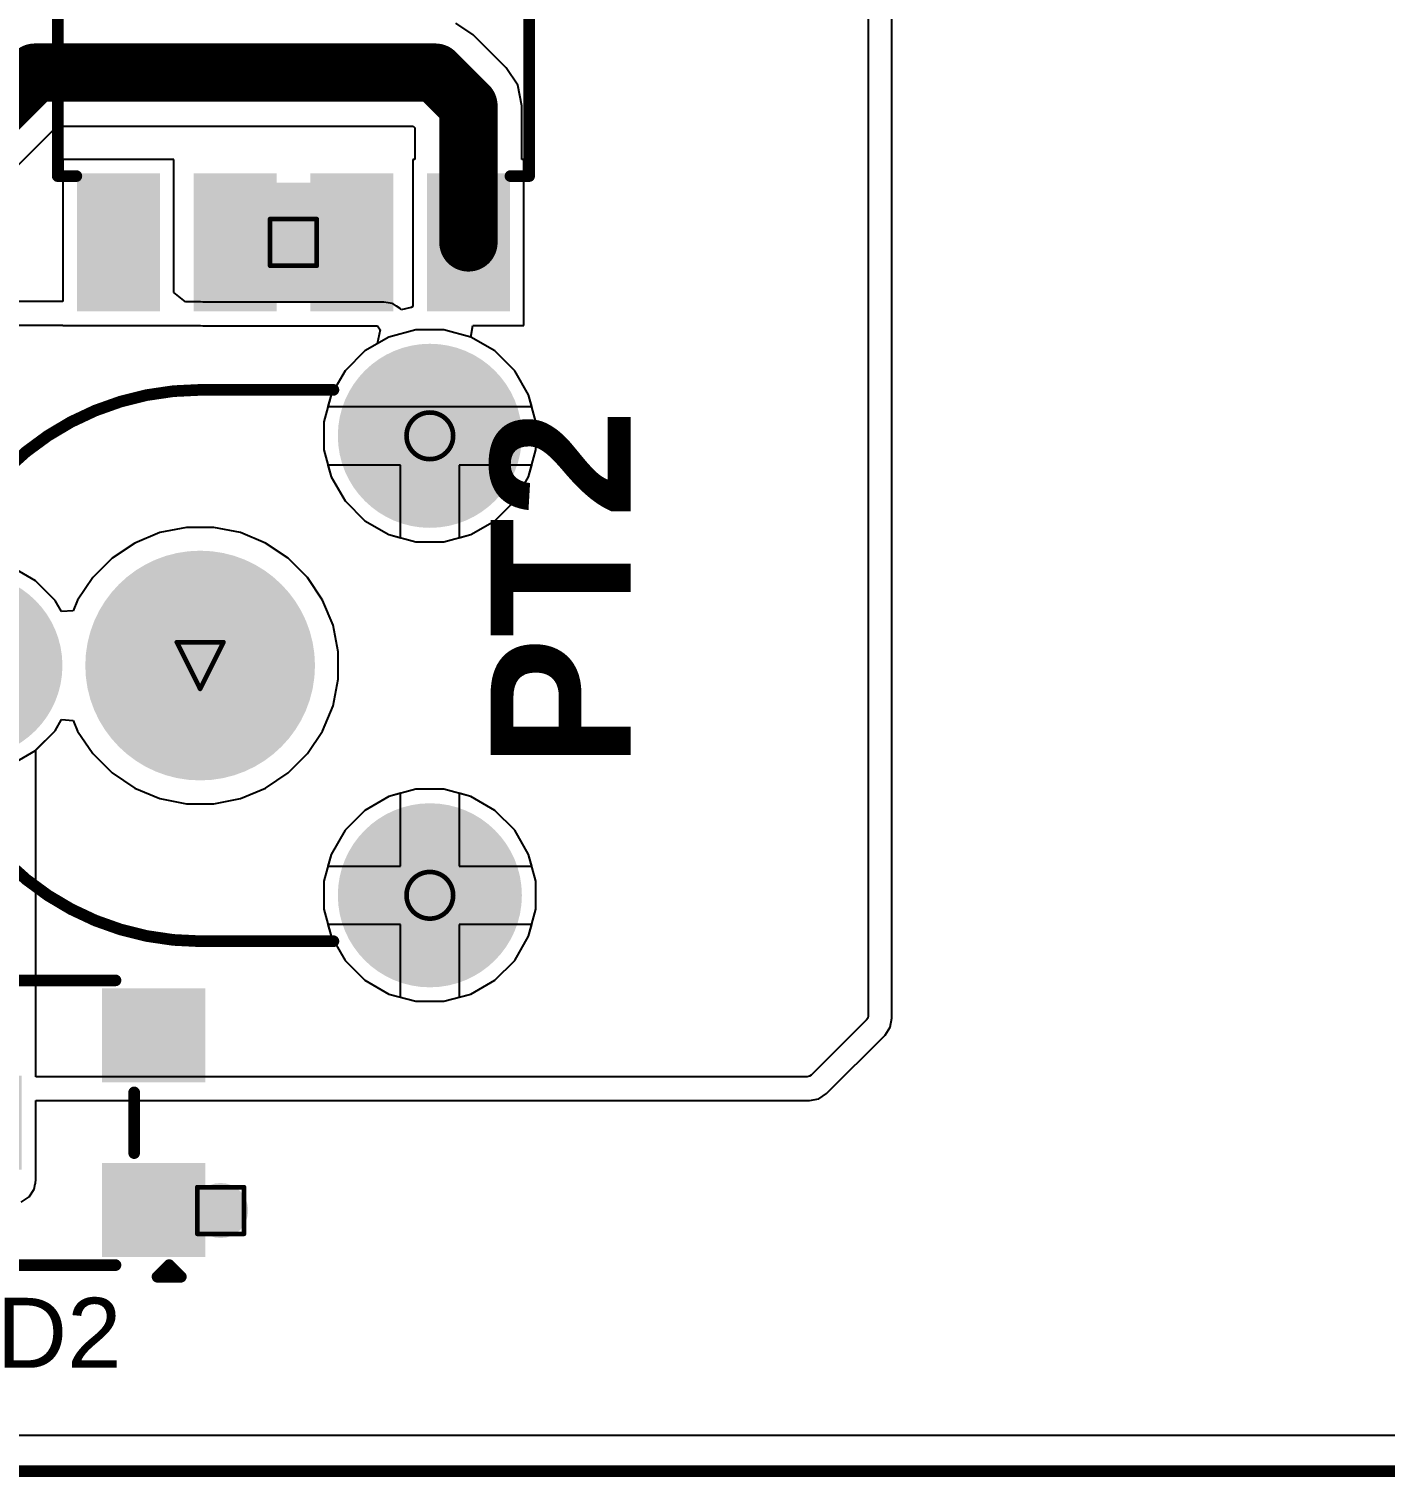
# Model space of a CAD drawing. Header units: inches. Extents: x -1 to 9.6, y 0 to 3.9.
# Drawn here: x 1.13 to 1.712, y -0.002 to 0.618 of the extents above; entities that cross this region are included whole.
import ezdxf

# ---------------------------------------------------------------- set-up
doc = ezdxf.new("R2010")
doc.units = ezdxf.units.IN
doc.header["$MEASUREMENT"] = 0
for name, color, linetype in [('Board Outline', 216, 'Continuous'), ('Bottom Layer', 5, 'Continuous'), ('Bottom Solder', 6, 'Continuous'), ('Drill Drawing', 1, 'Continuous'), ('Multi-Layer', 9, 'Continuous'), ('Pad Holes', 156, 'Continuous'), ('Top Layer', 1, 'Continuous'), ('Top Overlay', 2, 'Continuous'), ('Top Paste', 8, 'Continuous'), ('Top Solder', 216, 'Continuous'), ('Via Holes', 16, 'Continuous')]:
    doc.layers.add(name, color=color, linetype=linetype)
doc.styles.add('Arial', font='', dxfattribs={"height": 0.2})
doc.styles.add('Arial_Bold', font='', dxfattribs={"height": 0.2})
doc.styles.get('Arial').set_extended_font_data('Arial')
doc.styles.get('Arial_Bold').set_extended_font_data('Arial', bold=True)

# ---------------------------------------------------------------- blocks, each defined once
blk = doc.blocks.new('SOT_23_1')
at = {"layer": 'Top Layer'}
for points in [[(-0.01614, 0.05748), (0.01614, 0.05748), (0.01614, 0.02126), (-0.01614, 0.02126)], [(-0.05354, -0.02126), (-0.02126, -0.02126), (-0.02126, -0.05748), (-0.05354, -0.05748)], [(0.02126, -0.02126), (0.05354, -0.02126), (0.05354, -0.05748), (0.02126, -0.05748)]]:
    blk.add_hatch(color=1, dxfattribs=at).paths.add_polyline_path(points)
at = {"layer": 'Top Paste'}
for points in [[(-0.01614, 0.05748), (0.01614, 0.05748), (0.01614, 0.02126), (-0.01614, 0.02126)], [(-0.05354, -0.02126), (-0.02126, -0.02126), (-0.02126, -0.05748), (-0.05354, -0.05748)], [(0.02126, -0.02126), (0.05354, -0.02126), (0.05354, -0.05748), (0.02126, -0.05748)]]:
    blk.add_hatch(color=8, dxfattribs=at).paths.add_polyline_path(points)
at = {"layer": 'Top Solder'}
for points in [[(-0.02014, 0.06148), (0.02014, 0.06148), (0.02014, 0.01726), (-0.02014, 0.01726)], [(-0.05754, -0.01726), (-0.01726, -0.01726), (-0.01726, -0.06148), (-0.05754, -0.06148)], [(0.01726, -0.01726), (0.05754, -0.01726), (0.05754, -0.06148), (0.01726, -0.06148)]]:
    blk.add_hatch(color=216, dxfattribs=at).paths.add_polyline_path(points)
at = {"layer": 'Top Overlay'}
for points in [[(-0.061, 0.032, 0.005, 0.005, 0), (-0.061, -0.023, 0.005, 0.005, 0)], [(-0.061, 0.032, 0.005, 0.005, 0), (-0.022, 0.032, 0.005, 0.005, 0)], [(0.022, 0.032, 0.005, 0.005, 0), (0.061, 0.032, 0.005, 0.005, 0)], [(0.061, 0.032, 0.005, 0.005, 0), (0.061, -0.023, 0.005, 0.005, 0)], [(-0.013, -0.031, 0.005, 0.005, 0), (0.013, -0.031, 0.005, 0.005, 0)], [(-0.066, -0.041, 0.005, 0.005, 0), (-0.061, -0.046, 0.005, 0.005, 0)], [(-0.066, -0.041, 0.005, 0.005, 0), (-0.066, -0.051, 0.005, 0.005, 0)], [(-0.061, -0.046, 0.005, 0.005, 0), (-0.066, -0.051, 0.005, 0.005, 0)]]:
    blk.add_lwpolyline(points, format="xyseb", dxfattribs=at)
for points in [[(-0.06225, 0.032, 0.0025, 0.0025, 1), (-0.05975, 0.032, 0.0025, 0.0025, 1)], [(-0.06225, 0.032, 0.0025, 0.0025, 1), (-0.05975, 0.032, 0.0025, 0.0025, 1)], [(-0.02325, 0.032, 0.0025, 0.0025, 1), (-0.02075, 0.032, 0.0025, 0.0025, 1)], [(0.02075, 0.032, 0.0025, 0.0025, 1), (0.02325, 0.032, 0.0025, 0.0025, 1)], [(0.05975, 0.032, 0.0025, 0.0025, 1), (0.06225, 0.032, 0.0025, 0.0025, 1)], [(0.05975, 0.032, 0.0025, 0.0025, 1), (0.06225, 0.032, 0.0025, 0.0025, 1)], [(-0.06225, -0.023, 0.0025, 0.0025, 1), (-0.05975, -0.023, 0.0025, 0.0025, 1)], [(0.05975, -0.023, 0.0025, 0.0025, 1), (0.06225, -0.023, 0.0025, 0.0025, 1)], [(-0.01425, -0.031, 0.0025, 0.0025, 1), (-0.01175, -0.031, 0.0025, 0.0025, 1)], [(0.01175, -0.031, 0.0025, 0.0025, 1), (0.01425, -0.031, 0.0025, 0.0025, 1)], [(-0.06725, -0.041, 0.0025, 0.0025, 1), (-0.06475, -0.041, 0.0025, 0.0025, 1)], [(-0.06725, -0.041, 0.0025, 0.0025, 1), (-0.06475, -0.041, 0.0025, 0.0025, 1)], [(-0.06725, -0.051, 0.0025, 0.0025, 1), (-0.06475, -0.051, 0.0025, 0.0025, 1)], [(-0.06725, -0.051, 0.0025, 0.0025, 1), (-0.06475, -0.051, 0.0025, 0.0025, 1)], [(-0.06225, -0.046, 0.0025, 0.0025, 1), (-0.05975, -0.046, 0.0025, 0.0025, 1)], [(-0.06225, -0.046, 0.0025, 0.0025, 1), (-0.05975, -0.046, 0.0025, 0.0025, 1)]]:
    blk.add_lwpolyline(points, format="xyseb", close=True, dxfattribs=at)
blk = doc.blocks.new('SOP_8_9')
at = {"layer": 'Top Layer'}
for points in [[(-0.13386, 0.08878), (-0.08268, 0.08878), (-0.08268, 0.06122), (-0.13386, 0.06122)], [(0.08268, 0.08878), (0.13386, 0.08878), (0.13386, 0.06122), (0.08268, 0.06122)], [(-0.13386, 0.03878), (-0.08268, 0.03878), (-0.08268, 0.01122), (-0.13386, 0.01122)], [(0.08268, 0.03878), (0.13386, 0.03878), (0.13386, 0.01122), (0.08268, 0.01122)], [(-0.13386, -0.01122), (-0.08268, -0.01122), (-0.08268, -0.03878), (-0.13386, -0.03878)], [(0.08268, -0.01122), (0.13386, -0.01122), (0.13386, -0.03878), (0.08268, -0.03878)], [(-0.13386, -0.06122), (-0.08268, -0.06122), (-0.08268, -0.08878), (-0.13386, -0.08878)], [(0.08268, -0.06122), (0.13386, -0.06122), (0.13386, -0.08878), (0.08268, -0.08878)]]:
    blk.add_hatch(color=1, dxfattribs=at).paths.add_polyline_path(points)
at = {"layer": 'Top Overlay'}
blk.add_hatch(color=2, dxfattribs=at).paths.add_polyline_path([(-0.07799, 0.05801), (-0.06699, 0.05801), (-0.06699, 0.08401), (-0.07799, 0.08401)])
at = {"layer": 'Top Paste'}
for points in [[(-0.13386, 0.08878), (-0.08268, 0.08878), (-0.08268, 0.06122), (-0.13386, 0.06122)], [(0.08268, 0.08878), (0.13386, 0.08878), (0.13386, 0.06122), (0.08268, 0.06122)], [(-0.13386, 0.03878), (-0.08268, 0.03878), (-0.08268, 0.01122), (-0.13386, 0.01122)], [(0.08268, 0.03878), (0.13386, 0.03878), (0.13386, 0.01122), (0.08268, 0.01122)], [(-0.13386, -0.01122), (-0.08268, -0.01122), (-0.08268, -0.03878), (-0.13386, -0.03878)], [(0.08268, -0.01122), (0.13386, -0.01122), (0.13386, -0.03878), (0.08268, -0.03878)], [(-0.13386, -0.06122), (-0.08268, -0.06122), (-0.08268, -0.08878), (-0.13386, -0.08878)], [(0.08268, -0.06122), (0.13386, -0.06122), (0.13386, -0.08878), (0.08268, -0.08878)]]:
    blk.add_hatch(color=8, dxfattribs=at).paths.add_polyline_path(points)
at = {"layer": 'Top Solder'}
for points in [[(-0.13786, 0.09278), (-0.07868, 0.09278), (-0.07868, 0.05722), (-0.13786, 0.05722)], [(0.07868, 0.09278), (0.13786, 0.09278), (0.13786, 0.05722), (0.07868, 0.05722)], [(-0.13786, 0.04278), (-0.07868, 0.04278), (-0.07868, 0.00722), (-0.13786, 0.00722)], [(0.07868, 0.04278), (0.13786, 0.04278), (0.13786, 0.00722), (0.07868, 0.00722)], [(-0.13786, -0.00722), (-0.07868, -0.00722), (-0.07868, -0.04278), (-0.13786, -0.04278)], [(0.07868, -0.00722), (0.13786, -0.00722), (0.13786, -0.04278), (0.07868, -0.04278)], [(-0.13786, -0.05722), (-0.07868, -0.05722), (-0.07868, -0.09278), (-0.13786, -0.09278)], [(0.07868, -0.05722), (0.13786, -0.05722), (0.13786, -0.09278), (0.07868, -0.09278)]]:
    blk.add_hatch(color=216, dxfattribs=at).paths.add_polyline_path(points)
at = {"layer": 'Top Overlay'}
for points in [[(-0.08014, 0.093, 0.005, 0.005, 0), (-0.08014, 0.101, 0.005, 0.005, 0)], [(0.07986, 0.101, 0.005, 0.005, 0), (-0.08014, 0.101, 0.005, 0.005, 0)], [(0.07986, 0.093, 0.005, 0.005, 0), (0.07986, 0.101, 0.005, 0.005, 0)], [(-0.14514, 0.07, 0.005, 0.005, 0), (-0.14514, 0.08, 0.005, 0.005, 0)], [(-0.14014, 0.075, 0.005, 0.005, 0), (-0.14514, 0.08, 0.005, 0.005, 0)], [(-0.14514, 0.07, 0.005, 0.005, 0), (-0.14014, 0.075, 0.005, 0.005, 0)], [(-0.08014, -0.101, 0.005, 0.005, 0), (-0.08014, -0.093, 0.005, 0.005, 0)], [(0.07986, -0.101, 0.005, 0.005, 0), (0.07986, -0.093, 0.005, 0.005, 0)], [(0.07986, -0.101, 0.005, 0.005, 0), (-0.08014, -0.101, 0.005, 0.005, 0)]]:
    blk.add_lwpolyline(points, format="xyseb", dxfattribs=at)
for points in [[(-0.08139, 0.101, 0.0025, 0.0025, 1), (-0.07889, 0.101, 0.0025, 0.0025, 1)], [(-0.08139, 0.101, 0.0025, 0.0025, 1), (-0.07889, 0.101, 0.0025, 0.0025, 1)], [(0.07861, 0.101, 0.0025, 0.0025, 1), (0.08111, 0.101, 0.0025, 0.0025, 1)], [(0.07861, 0.101, 0.0025, 0.0025, 1), (0.08111, 0.101, 0.0025, 0.0025, 1)], [(-0.08139, 0.093, 0.0025, 0.0025, 1), (-0.07889, 0.093, 0.0025, 0.0025, 1)], [(0.07861, 0.093, 0.0025, 0.0025, 1), (0.08111, 0.093, 0.0025, 0.0025, 1)], [(-0.14639, 0.08, 0.0025, 0.0025, 1), (-0.14389, 0.08, 0.0025, 0.0025, 1)], [(-0.14639, 0.08, 0.0025, 0.0025, 1), (-0.14389, 0.08, 0.0025, 0.0025, 1)], [(-0.14139, 0.075, 0.0025, 0.0025, 1), (-0.13889, 0.075, 0.0025, 0.0025, 1)], [(-0.14139, 0.075, 0.0025, 0.0025, 1), (-0.13889, 0.075, 0.0025, 0.0025, 1)], [(-0.14639, 0.07, 0.0025, 0.0025, 1), (-0.14389, 0.07, 0.0025, 0.0025, 1)], [(-0.14639, 0.07, 0.0025, 0.0025, 1), (-0.14389, 0.07, 0.0025, 0.0025, 1)], [(-0.08139, -0.093, 0.0025, 0.0025, 1), (-0.07889, -0.093, 0.0025, 0.0025, 1)], [(0.07861, -0.093, 0.0025, 0.0025, 1), (0.08111, -0.093, 0.0025, 0.0025, 1)], [(-0.08139, -0.101, 0.0025, 0.0025, 1), (-0.07889, -0.101, 0.0025, 0.0025, 1)], [(-0.08139, -0.101, 0.0025, 0.0025, 1), (-0.07889, -0.101, 0.0025, 0.0025, 1)], [(0.07861, -0.101, 0.0025, 0.0025, 1), (0.08111, -0.101, 0.0025, 0.0025, 1)], [(0.07861, -0.101, 0.0025, 0.0025, 1), (0.08111, -0.101, 0.0025, 0.0025, 1)]]:
    blk.add_lwpolyline(points, format="xyseb", close=True, dxfattribs=at)
blk = doc.blocks.new('PT06_M_V_503_50K__36')
at = {"layer": 'Bottom Layer'}
h = blk.add_hatch(color=5, dxfattribs=at)
edge = h.paths.add_edge_path()
edge.add_arc((0, 0.09843), 0.03543, 0, 360)
h = blk.add_hatch(color=5, dxfattribs=at)
edge = h.paths.add_edge_path()
edge.add_arc((-0.09843, -0.09843), 0.03543, 0, 360)
h = blk.add_hatch(color=5, dxfattribs=at)
edge = h.paths.add_edge_path()
edge.add_arc((0.09843, -0.09843), 0.03543, 0, 360)
at = {"layer": 'Bottom Solder'}
h = blk.add_hatch(color=6, dxfattribs=at)
edge = h.paths.add_edge_path()
edge.add_arc((0, 0.09843), 0.03943, 0, 360)
h = blk.add_hatch(color=6, dxfattribs=at)
edge = h.paths.add_edge_path()
edge.add_arc((0, 0), 0.004, 0, 360)
h = blk.add_hatch(color=6, dxfattribs=at)
edge = h.paths.add_edge_path()
edge.add_arc((-0.09843, -0.09843), 0.03943, 0, 360)
h = blk.add_hatch(color=6, dxfattribs=at)
edge = h.paths.add_edge_path()
edge.add_arc((0.09843, -0.09843), 0.03943, 0, 360)
at = {"layer": 'Multi-Layer'}
h = blk.add_hatch(color=9, dxfattribs=at)
edge = h.paths.add_edge_path()
edge.add_arc((0, 0.09843), 0.03543, 0, 360)
h = blk.add_hatch(color=9, dxfattribs=at)
edge = h.paths.add_edge_path()
edge.add_arc((-0.09843, -0.09843), 0.03543, 0, 360)
h = blk.add_hatch(color=9, dxfattribs=at)
edge = h.paths.add_edge_path()
edge.add_arc((0.09843, -0.09843), 0.03543, 0, 360)
at = {"layer": 'Pad Holes'}
h = blk.add_hatch(color=7, dxfattribs=at)
edge = h.paths.add_edge_path()
edge.add_arc((0, 0.09843), 0.01969, 0, 360)
h = blk.add_hatch(color=7, dxfattribs=at)
edge = h.paths.add_edge_path()
edge.add_arc((0, 0), 0.04921, 0, 360)
h = blk.add_hatch(color=7, dxfattribs=at)
edge = h.paths.add_edge_path()
edge.add_arc((-0.09843, -0.09843), 0.01969, 0, 360)
h = blk.add_hatch(color=7, dxfattribs=at)
edge = h.paths.add_edge_path()
edge.add_arc((0.09843, -0.09843), 0.01969, 0, 360)
at = {"layer": 'Top Layer'}
h = blk.add_hatch(color=1, dxfattribs=at)
edge = h.paths.add_edge_path()
edge.add_arc((0, 0.09843), 0.03543, 0, 360)
h = blk.add_hatch(color=1, dxfattribs=at)
edge = h.paths.add_edge_path()
edge.add_arc((-0.09843, -0.09843), 0.03543, 0, 360)
h = blk.add_hatch(color=1, dxfattribs=at)
edge = h.paths.add_edge_path()
edge.add_arc((0.09843, -0.09843), 0.03543, 0, 360)
at = {"layer": 'Top Solder'}
h = blk.add_hatch(color=216, dxfattribs=at)
edge = h.paths.add_edge_path()
edge.add_arc((0, 0.09843), 0.03943, 0, 360)
h = blk.add_hatch(color=216, dxfattribs=at)
edge = h.paths.add_edge_path()
edge.add_arc((0, 0), 0.004, 0, 360)
h = blk.add_hatch(color=216, dxfattribs=at)
edge = h.paths.add_edge_path()
edge.add_arc((-0.09843, -0.09843), 0.03943, 0, 360)
h = blk.add_hatch(color=216, dxfattribs=at)
edge = h.paths.add_edge_path()
edge.add_arc((0.09843, -0.09843), 0.03943, 0, 360)
at = {"layer": 'Top Overlay'}
for points in [[(-0.11811, 0, 0.005, 0.005, -0.301076), (-0.04611, 0.10874, 0.005, 0.005, 0)], [(0.04611, 0.10874, 0.005, 0.005, -0.301076), (0.11811, 0, 0.005, 0.005, 0)], [(-0.11811, 0, 0.005, 0.005, 0), (-0.11811, -0.05711, 0.005, 0.005, 0)], [(0.11811, 0, 0.005, 0.005, 0), (0.11811, -0.05711, 0.005, 0.005, 0)]]:
    blk.add_lwpolyline(points, format="xyseb", dxfattribs=at)
for points in [[(-0.04736, 0.10874, 0.0025, 0.0025, 1), (-0.04486, 0.10874, 0.0025, 0.0025, 1)], [(0.04486, 0.10874, 0.0025, 0.0025, 1), (0.04736, 0.10874, 0.0025, 0.0025, 1)], [(-0.11936, 0, 0.0025, 0.0025, 1), (-0.11686, 0, 0.0025, 0.0025, 1)], [(-0.11936, 0, 0.0025, 0.0025, 1), (-0.11686, 0, 0.0025, 0.0025, 1)], [(0.11686, 0, 0.0025, 0.0025, 1), (0.11936, 0, 0.0025, 0.0025, 1)], [(0.11686, 0, 0.0025, 0.0025, 1), (0.11936, 0, 0.0025, 0.0025, 1)], [(-0.11936, -0.05711, 0.0025, 0.0025, 1), (-0.11686, -0.05711, 0.0025, 0.0025, 1)], [(0.11686, -0.05711, 0.0025, 0.0025, 1), (0.11936, -0.05711, 0.0025, 0.0025, 1)]]:
    blk.add_lwpolyline(points, format="xyseb", close=True, dxfattribs=at)

msp = doc.modelspace()

# ---------------------------------------------------------------- hatches: boundary and pattern name
at = {"layer": 'Bottom Layer'}
h = msp.add_hatch(color=5, dxfattribs=at)
edge = h.paths.add_edge_path()
edge.add_arc((1.2438, 0.52646), 0.01181, 0, 360)
h = msp.add_hatch(color=5, dxfattribs=at)
edge = h.paths.add_edge_path()
edge.add_arc((1.21262, 0.11169), 0.01181, 0, 360)
at = {"layer": 'Top Layer'}
for points in [[(1.20502, 0.50087), (1.28258, 0.50087), (1.28258, 0.55205), (1.20502, 0.55205)], [(1.19377, 0.12178), (1.19377, 0.10184), (1.21262, 0.10184), (1.21262, 0.12178)]]:
    msp.add_hatch(color=1, dxfattribs=at).paths.add_polyline_path(points)
h = msp.add_hatch(color=1, dxfattribs=at)
edge = h.paths.add_edge_path()
edge.add_arc((1.2438, 0.52646), 0.01181, 0, 360)
h = msp.add_hatch(color=1, dxfattribs=at)
edge = h.paths.add_edge_path()
edge.add_arc((1.21262, 0.11169), 0.01181, 0, 360)
at = {"layer": 'Via Holes'}
h = msp.add_hatch(color=7, dxfattribs=at)
edge = h.paths.add_edge_path()
edge.add_arc((1.2438, 0.52646), 0.00591, 0, 360)
h = msp.add_hatch(color=7, dxfattribs=at)
edge = h.paths.add_edge_path()
edge.add_arc((1.21262, 0.11169), 0.00591, 0, 360)

# ---------------------------------------------------------------- linework, layer by layer
at = {"layer": 'Board Outline'}
msp.add_lwpolyline([(0.23154, 0, 0.005, 0.005, 0), (2.21124, 0, 0.005, 0.005, 0)], format="xyseb", dxfattribs=at)
at = {"layer": 'Bottom Layer'}
for p, q in [((1.28473, 0.48593), (1.27437, 0.47995)), ((1.29628, 0.48903), (1.28473, 0.48593)), ((1.30824, 0.48903), (1.29628, 0.48903)), ((1.3198, 0.48593), (1.30824, 0.48903)), ((1.33016, 0.47995), (1.3198, 0.48593)), ((1.27437, 0.47995), (1.26591, 0.47149)), ((1.33862, 0.47149), (1.33016, 0.47995)), ((1.26591, 0.47149), (1.25993, 0.46113)), ((1.3446, 0.46113), (1.33862, 0.47149)), ((1.25993, 0.46113), (1.25683, 0.44958)), ((1.3477, 0.44958), (1.3446, 0.46113)), ((1.25683, 0.44958), (1.25683, 0.43761)), ((1.3477, 0.43761), (1.3477, 0.44958)), ((1.25683, 0.43761), (1.25993, 0.42606)), ((1.3446, 0.42606), (1.3477, 0.43761)), ((1.25993, 0.42606), (1.26591, 0.4157)), ((1.33862, 0.4157), (1.3446, 0.42606)), ((1.26591, 0.4157), (1.27437, 0.40724)), ((1.33016, 0.40724), (1.33862, 0.4157)), ((1.198, 0.40438), (1.18657, 0.40211)), ((1.20967, 0.40438), (1.198, 0.40438)), ((1.22111, 0.40211), (1.20967, 0.40438)), ((1.27437, 0.40724), (1.28473, 0.40126)), ((1.3198, 0.40126), (1.33016, 0.40724)), ((1.17579, 0.39764), (1.16609, 0.39116)), ((1.18657, 0.40211), (1.17579, 0.39764)), ((1.23188, 0.39764), (1.22111, 0.40211)), ((1.24158, 0.39116), (1.23188, 0.39764)), ((1.28473, 0.40126), (1.29628, 0.39816)), ((1.29628, 0.39816), (1.30824, 0.39816)), ((1.30824, 0.39816), (1.3198, 0.40126)), ((1.16609, 0.39116), (1.15784, 0.38292)), ((1.24983, 0.38292), (1.24158, 0.39116)), ((1.13331, 0.38152), (1.12295, 0.38751)), ((1.14177, 0.37307), (1.13331, 0.38152)), ((1.15784, 0.38292), (1.15136, 0.37322)), ((1.25631, 0.37322), (1.24983, 0.38292)), ((1.14449, 0.36835), (1.14177, 0.37307)), ((1.15136, 0.37322), (1.14948, 0.36867)), ((1.26077, 0.36244), (1.25631, 0.37322)), ((1.14948, 0.36867), (1.14449, 0.36835)), ((1.26305, 0.351), (1.26077, 0.36244)), ((1.26305, 0.33934), (1.26305, 0.351)), ((1.26077, 0.3279), (1.26305, 0.33934)), ((1.25631, 0.31712), (1.26077, 0.3279)), ((1.13331, 0.30881), (1.14177, 0.31727)), ((1.14177, 0.31727), (1.14449, 0.32199)), ((1.14449, 0.32199), (1.14948, 0.32167)), ((1.14948, 0.32167), (1.15136, 0.31712)), ((1.15136, 0.31712), (1.15784, 0.30742)), ((1.24983, 0.30742), (1.25631, 0.31712)), ((1.12295, 0.30283), (1.13331, 0.30881)), ((1.15784, 0.30742), (1.16609, 0.29918)), ((1.24158, 0.29918), (1.24983, 0.30742)), ((1.16609, 0.29918), (1.17579, 0.2927)), ((1.23188, 0.2927), (1.24158, 0.29918)), ((1.17579, 0.2927), (1.18657, 0.28823)), ((1.22111, 0.28823), (1.23188, 0.2927)), ((1.18657, 0.28823), (1.198, 0.28596)), ((1.198, 0.28596), (1.20967, 0.28596)), ((1.20967, 0.28596), (1.22111, 0.28823)), ((1.28473, 0.28908), (1.27437, 0.2831)), ((1.28976, 0.29043), (1.28473, 0.28908)), ((1.28976, 0.25924), (1.28976, 0.29043)), ((1.3198, 0.28908), (1.31476, 0.29043)), ((1.31476, 0.29043), (1.31476, 0.25924)), ((1.33016, 0.2831), (1.3198, 0.28908)), ((1.27437, 0.2831), (1.26591, 0.27464)), ((1.33862, 0.27464), (1.33016, 0.2831)), ((1.26591, 0.27464), (1.25993, 0.26428)), ((1.3446, 0.26428), (1.33862, 0.27464)), ((1.25993, 0.26428), (1.25858, 0.25924)), ((1.34595, 0.25924), (1.3446, 0.26428)), ((1.25858, 0.25924), (1.28976, 0.25924)), ((1.31476, 0.25924), (1.34595, 0.25924)), ((1.28976, 0.23424), (1.25858, 0.23424)), ((1.25858, 0.23424), (1.25993, 0.22921)), ((1.28976, 0.20306), (1.28976, 0.23424)), ((1.34595, 0.23424), (1.31476, 0.23424)), ((1.31476, 0.23424), (1.31476, 0.20306)), ((1.3446, 0.22921), (1.34595, 0.23424)), ((1.25993, 0.22921), (1.26591, 0.21885)), ((1.33862, 0.21885), (1.3446, 0.22921)), ((1.26591, 0.21885), (1.27437, 0.21039)), ((1.33016, 0.21039), (1.33862, 0.21885)), ((1.27437, 0.21039), (1.28473, 0.20441)), ((1.3198, 0.20441), (1.33016, 0.21039)), ((1.28473, 0.20441), (1.28976, 0.20306)), ((1.31476, 0.20306), (1.3198, 0.20441)), ((2.19594, 0.01529), (0.24683, 0.01529))]:
    msp.add_line(p, q, dxfattribs=at)
at = {"layer": 'Drill Drawing'}
for points in [[(1.2338, 0.53646, 0.002, 0.002, 0), (1.2538, 0.53646, 0.002, 0.002, 0)], [(1.2338, 0.51646, 0.002, 0.002, 0), (1.2338, 0.53646, 0.002, 0.002, 0)], [(1.2538, 0.51646, 0.002, 0.002, 0), (1.2538, 0.53646, 0.002, 0.002, 0)], [(1.2338, 0.51646, 0.002, 0.002, 0), (1.2538, 0.51646, 0.002, 0.002, 0)], [(1.19384, 0.35517, 0.002, 0.002, 0), (1.21384, 0.35517, 0.002, 0.002, 0)], [(1.19384, 0.35517, 0.002, 0.002, 0), (1.20384, 0.33517, 0.002, 0.002, 0)], [(1.20384, 0.33517, 0.002, 0.002, 0), (1.21384, 0.35517, 0.002, 0.002, 0)], [(1.20262, 0.12169, 0.002, 0.002, 0), (1.22262, 0.12169, 0.002, 0.002, 0)], [(1.20262, 0.10169, 0.002, 0.002, 0), (1.20262, 0.12169, 0.002, 0.002, 0)], [(1.22262, 0.10169, 0.002, 0.002, 0), (1.22262, 0.12169, 0.002, 0.002, 0)], [(1.20262, 0.10169, 0.002, 0.002, 0), (1.22262, 0.10169, 0.002, 0.002, 0)]]:
    msp.add_lwpolyline(points, format="xyseb", dxfattribs=at)
for points in [[(1.2333, 0.53646, 0.001, 0.001, 1), (1.2343, 0.53646, 0.001, 0.001, 1)], [(1.2333, 0.53646, 0.001, 0.001, 1), (1.2343, 0.53646, 0.001, 0.001, 1)], [(1.2533, 0.53646, 0.001, 0.001, 1), (1.2543, 0.53646, 0.001, 0.001, 1)], [(1.2533, 0.53646, 0.001, 0.001, 1), (1.2543, 0.53646, 0.001, 0.001, 1)], [(1.2333, 0.51646, 0.001, 0.001, 1), (1.2343, 0.51646, 0.001, 0.001, 1)], [(1.2333, 0.51646, 0.001, 0.001, 1), (1.2343, 0.51646, 0.001, 0.001, 1)], [(1.2533, 0.51646, 0.001, 0.001, 1), (1.2543, 0.51646, 0.001, 0.001, 1)], [(1.2533, 0.51646, 0.001, 0.001, 1), (1.2543, 0.51646, 0.001, 0.001, 1)], [(1.31226, 0.44359, 0.002, 0.002, 1), (1.29226, 0.44359, 0.002, 0.002, 1)], [(1.29176, 0.44359, 0.001, 0.001, 1), (1.29276, 0.44359, 0.001, 0.001, 1)], [(1.31176, 0.44359, 0.001, 0.001, 1), (1.31276, 0.44359, 0.001, 0.001, 1)], [(1.19334, 0.35517, 0.001, 0.001, 1), (1.19434, 0.35517, 0.001, 0.001, 1)], [(1.19334, 0.35517, 0.001, 0.001, 1), (1.19434, 0.35517, 0.001, 0.001, 1)], [(1.21334, 0.35517, 0.001, 0.001, 1), (1.21434, 0.35517, 0.001, 0.001, 1)], [(1.21334, 0.35517, 0.001, 0.001, 1), (1.21434, 0.35517, 0.001, 0.001, 1)], [(1.20334, 0.33517, 0.001, 0.001, 1), (1.20434, 0.33517, 0.001, 0.001, 1)], [(1.20334, 0.33517, 0.001, 0.001, 1), (1.20434, 0.33517, 0.001, 0.001, 1)], [(1.31226, 0.24674, 0.002, 0.002, 1), (1.29226, 0.24674, 0.002, 0.002, 1)], [(1.29176, 0.24674, 0.001, 0.001, 1), (1.29276, 0.24674, 0.001, 0.001, 1)], [(1.31176, 0.24674, 0.001, 0.001, 1), (1.31276, 0.24674, 0.001, 0.001, 1)], [(1.20212, 0.12169, 0.001, 0.001, 1), (1.20312, 0.12169, 0.001, 0.001, 1)], [(1.20212, 0.12169, 0.001, 0.001, 1), (1.20312, 0.12169, 0.001, 0.001, 1)], [(1.22212, 0.12169, 0.001, 0.001, 1), (1.22312, 0.12169, 0.001, 0.001, 1)], [(1.22212, 0.12169, 0.001, 0.001, 1), (1.22312, 0.12169, 0.001, 0.001, 1)], [(1.20212, 0.10169, 0.001, 0.001, 1), (1.20312, 0.10169, 0.001, 0.001, 1)], [(1.20212, 0.10169, 0.001, 0.001, 1), (1.20312, 0.10169, 0.001, 0.001, 1)], [(1.22212, 0.10169, 0.001, 0.001, 1), (1.22312, 0.10169, 0.001, 0.001, 1)], [(1.22212, 0.10169, 0.001, 0.001, 1), (1.22312, 0.10169, 0.001, 0.001, 1)]]:
    msp.add_lwpolyline(points, format="xyseb", close=True, dxfattribs=at)
at = {"layer": 'Top Layer'}
for p, q in [((1.49008, 1.19291), (1.49008, 0.19509)), ((1.50028, 0.19408), (1.50028, 1.19392)), ((1.32082, 0.61542), (1.31338, 0.62039)), ((1.33502, 0.60122), (1.32082, 0.61542)), ((1.34, 0.59378), (1.33502, 0.60122)), ((1.34174, 0.585), (1.34, 0.59378)), ((1.34174, 0.56205), (1.34174, 0.585)), ((1.07636, 0.51008), (1.14253, 0.57626)), ((1.14253, 0.57626), (1.2951, 0.57626)), ((1.2951, 0.57626), (1.29586, 0.5755)), ((1.29586, 0.5755), (1.29586, 0.56205)), ((1.19258, 0.56205), (1.14502, 0.56205)), ((1.14502, 0.56205), (1.14502, 0.5012)), ((1.19258, 0.50505), (1.19258, 0.56205)), ((1.29586, 0.56205), (1.29502, 0.56205)), ((1.29502, 0.56205), (1.29502, 0.49907)), ((1.34258, 0.56205), (1.34174, 0.56205)), ((1.34258, 0.49087), (1.34258, 0.56205)), ((1.19758, 0.50106), (1.19258, 0.50505)), ((1.14502, 0.5012), (1.07205, 0.5012)), ((1.20404, 0.50106), (1.19758, 0.50106)), ((1.20502, 0.50087), (1.20404, 0.50106)), ((1.20603, 0.50087), (1.20502, 0.50087)), ((1.28258, 0.50087), (1.20603, 0.50087)), ((1.20603, 0.50087), (1.20603, 0.50087)), ((1.28434, 0.50052), (1.28258, 0.50087)), ((1.28612, 0.50024), (1.28434, 0.50052)), ((1.28629, 0.50013), (1.28612, 0.50024)), ((1.28648, 0.50009), (1.28629, 0.50013)), ((1.28798, 0.49909), (1.28648, 0.50009)), ((1.28951, 0.49816), (1.28798, 0.49909)), ((1.28963, 0.49799), (1.28951, 0.49816)), ((1.28979, 0.49788), (1.28963, 0.49799)), ((1.29002, 0.49754), (1.28979, 0.49788)), ((1.29428, 0.4986), (1.29002, 0.49754)), ((1.29502, 0.49907), (1.29428, 0.4986)), ((1.07205, 0.491), (1.14502, 0.491)), ((1.14502, 0.491), (1.14502, 0.49087)), ((1.14502, 0.49087), (1.19258, 0.49087)), ((1.19258, 0.49087), (1.19258, 0.49087)), ((1.19258, 0.49087), (1.19502, 0.49087)), ((1.19502, 0.49087), (1.19502, 0.49087)), ((1.19502, 0.49087), (1.20404, 0.49087)), ((1.20404, 0.49087), (1.20502, 0.49067)), ((1.20502, 0.49067), (1.27982, 0.49067)), ((1.27982, 0.49067), (1.28098, 0.48903)), ((1.3198, 0.48593), (1.32069, 0.49087)), ((1.32069, 0.49087), (1.34258, 0.49087)), ((1.28098, 0.48903), (1.27965, 0.483)), ((1.33016, 0.47995), (1.3198, 0.48593)), ((1.27437, 0.47995), (1.26591, 0.47149)), ((1.27965, 0.483), (1.27437, 0.47995)), ((1.33862, 0.47149), (1.33016, 0.47995)), ((1.26591, 0.47149), (1.25993, 0.46113)), ((1.3446, 0.46113), (1.33862, 0.47149)), ((1.25993, 0.46113), (1.25858, 0.45609)), ((1.34595, 0.45609), (1.3446, 0.46113)), ((1.25858, 0.45609), (1.30226, 0.45609)), ((1.30226, 0.45609), (1.34595, 0.45609)), ((1.28976, 0.43109), (1.25858, 0.43109)), ((1.25858, 0.43109), (1.25993, 0.42606)), ((1.28976, 0.39991), (1.28976, 0.43109)), ((1.34595, 0.43109), (1.31476, 0.43109)), ((1.31476, 0.43109), (1.31476, 0.39991)), ((1.3446, 0.42606), (1.34595, 0.43109)), ((1.25993, 0.42606), (1.26591, 0.4157)), ((1.33862, 0.4157), (1.3446, 0.42606)), ((1.26591, 0.4157), (1.27437, 0.40724)), ((1.33016, 0.40724), (1.33862, 0.4157)), ((1.198, 0.40438), (1.18657, 0.40211)), ((1.20967, 0.40438), (1.198, 0.40438)), ((1.22111, 0.40211), (1.20967, 0.40438)), ((1.27437, 0.40724), (1.28473, 0.40126)), ((1.3198, 0.40126), (1.33016, 0.40724)), ((1.17579, 0.39764), (1.16609, 0.39116)), ((1.18657, 0.40211), (1.17579, 0.39764)), ((1.23188, 0.39764), (1.22111, 0.40211)), ((1.24158, 0.39116), (1.23188, 0.39764)), ((1.28473, 0.40126), (1.28976, 0.39991)), ((1.31476, 0.39991), (1.3198, 0.40126)), ((1.16609, 0.39116), (1.15784, 0.38292)), ((1.24983, 0.38292), (1.24158, 0.39116)), ((1.13331, 0.38152), (1.12295, 0.38751)), ((1.14177, 0.37307), (1.13331, 0.38152)), ((1.15784, 0.38292), (1.15136, 0.37322)), ((1.25631, 0.37322), (1.24983, 0.38292)), ((1.14449, 0.36835), (1.14177, 0.37307)), ((1.15136, 0.37322), (1.14948, 0.36867)), ((1.26077, 0.36244), (1.25631, 0.37322)), ((1.14948, 0.36867), (1.14449, 0.36835)), ((1.26305, 0.351), (1.26077, 0.36244)), ((1.26305, 0.33934), (1.26305, 0.351)), ((1.26077, 0.3279), (1.26305, 0.33934)), ((1.25631, 0.31712), (1.26077, 0.3279)), ((1.13351, 0.30901), (1.14177, 0.31727)), ((1.14177, 0.31727), (1.14449, 0.32199)), ((1.14449, 0.32199), (1.14948, 0.32167)), ((1.14948, 0.32167), (1.15136, 0.31712)), ((1.15136, 0.31712), (1.15784, 0.30742)), ((1.24983, 0.30742), (1.25631, 0.31712)), ((1.13351, 0.2015), (1.13351, 0.30901)), ((1.15784, 0.30742), (1.16609, 0.29918)), ((1.24158, 0.29918), (1.24983, 0.30742)), ((1.16609, 0.29918), (1.17579, 0.2927)), ((1.23188, 0.2927), (1.24158, 0.29918)), ((1.17579, 0.2927), (1.18657, 0.28823)), ((1.22111, 0.28823), (1.23188, 0.2927)), ((1.29628, 0.29218), (1.28473, 0.28908)), ((1.30824, 0.29218), (1.29628, 0.29218)), ((1.3198, 0.28908), (1.30824, 0.29218)), ((1.18657, 0.28823), (1.198, 0.28596)), ((1.198, 0.28596), (1.20967, 0.28596)), ((1.20967, 0.28596), (1.22111, 0.28823)), ((1.28473, 0.28908), (1.27437, 0.2831)), ((1.33016, 0.2831), (1.3198, 0.28908)), ((1.27437, 0.2831), (1.26591, 0.27464)), ((1.33862, 0.27464), (1.33016, 0.2831)), ((1.26591, 0.27464), (1.25993, 0.26428)), ((1.3446, 0.26428), (1.33862, 0.27464)), ((1.25993, 0.26428), (1.25683, 0.25273)), ((1.3477, 0.25273), (1.3446, 0.26428)), ((1.25683, 0.25273), (1.25683, 0.24076)), ((1.3477, 0.24076), (1.3477, 0.25273)), ((1.25683, 0.24076), (1.25993, 0.22921)), ((1.3446, 0.22921), (1.3477, 0.24076)), ((1.25993, 0.22921), (1.26591, 0.21885)), ((1.33862, 0.21885), (1.3446, 0.22921)), ((1.26591, 0.21885), (1.27437, 0.21039)), ((1.33016, 0.21039), (1.33862, 0.21885)), ((1.27437, 0.21039), (1.28473, 0.20441)), ((1.3198, 0.20441), (1.33016, 0.21039)), ((1.13351, 0.169), (1.13351, 0.2015)), ((1.28473, 0.20441), (1.29628, 0.20131)), ((1.29628, 0.20131), (1.30824, 0.20131)), ((1.30824, 0.20131), (1.3198, 0.20441)), ((1.48937, 0.19337), (1.46571, 0.16971)), ((1.4899, 0.19416), (1.48937, 0.19337)), ((1.49008, 0.19509), (1.4899, 0.19416)), ((1.4995, 0.19018), (1.50028, 0.19408)), ((1.47221, 0.16179), (1.49729, 0.18687)), ((1.49729, 0.18687), (1.4995, 0.19018)), ((1.28434, 0.169), (1.13351, 0.169)), ((1.464, 0.169), (1.28434, 0.169)), ((1.46492, 0.16918), (1.464, 0.169)), ((1.46571, 0.16971), (1.46492, 0.16918)), ((1.4689, 0.15958), (1.47221, 0.16179)), ((1.13351, 0.12471), (1.13351, 0.1588)), ((1.13351, 0.1588), (1.465, 0.1588)), ((1.465, 0.1588), (1.4689, 0.15958)), ((1.13331, 0.12372), (1.13351, 0.12471)), ((1.13052, 0.1175), (1.13273, 0.1208)), ((1.13273, 0.1208), (1.1332, 0.12314)), ((1.1332, 0.12314), (1.13331, 0.12314)), ((1.13331, 0.12314), (1.13331, 0.12372)), ((1.12721, 0.11529), (1.13052, 0.1175)), ((2.19594, 0.01529), (0.24683, 0.01529))]:
    msp.add_line(p, q, dxfattribs=at)
for points in [[(1.06014, 0.52631, 0.025, 0.025, 0), (1.13303, 0.5992, 0.025, 0.025, 0)], [(1.13303, 0.5992, 0.025, 0.025, 0), (1.3046, 0.5992, 0.025, 0.025, 0)], [(1.3046, 0.5992, 0.025, 0.025, 0), (1.3188, 0.585, 0.025, 0.025, 0)], [(1.3188, 0.52646, 0.025, 0.025, 0), (1.3188, 0.585, 0.025, 0.025, 0)]]:
    msp.add_lwpolyline(points, format="xyseb", dxfattribs=at)
for points in [[(1.12678, 0.5992, 0.0125, 0.0125, 1), (1.13928, 0.5992, 0.0125, 0.0125, 1)], [(1.12678, 0.5992, 0.0125, 0.0125, 1), (1.13928, 0.5992, 0.0125, 0.0125, 1)], [(1.29835, 0.5992, 0.0125, 0.0125, 1), (1.31085, 0.5992, 0.0125, 0.0125, 1)], [(1.29835, 0.5992, 0.0125, 0.0125, 1), (1.31085, 0.5992, 0.0125, 0.0125, 1)], [(1.31255, 0.585, 0.0125, 0.0125, 1), (1.32505, 0.585, 0.0125, 0.0125, 1)], [(1.31255, 0.585, 0.0125, 0.0125, 1), (1.32505, 0.585, 0.0125, 0.0125, 1)], [(1.31255, 0.52646, 0.0125, 0.0125, 1), (1.32505, 0.52646, 0.0125, 0.0125, 1)]]:
    msp.add_lwpolyline(points, format="xyseb", close=True, dxfattribs=at)

# ---------------------------------------------------------------- block references
for name, p, rotation in [('SOP_8_9', (1.2438, 0.63473), 270), ('PT06_M_V_503_50K__36', (1.20384, 0.34517), 90), ('SOT_23_1', (1.14457, 0.14929), 90)]:
    msp.add_blockref(name, p, dxfattribs=dict(rotation=rotation))

# ---------------------------------------------------------------- texts
at = {"layer": 'Top Overlay', "style": 'Arial_Bold'}
msp.add_text('PT2', height=0.06, rotation=90, dxfattribs=at).set_placement((1.38831, 0.30127))
at = {"layer": 'Top Overlay', "style": 'Arial'}
msp.add_text('D2', height=0.03, dxfattribs=at).set_placement((1.11658, 0.04429))

doc.saveas('drawing.dxf')
